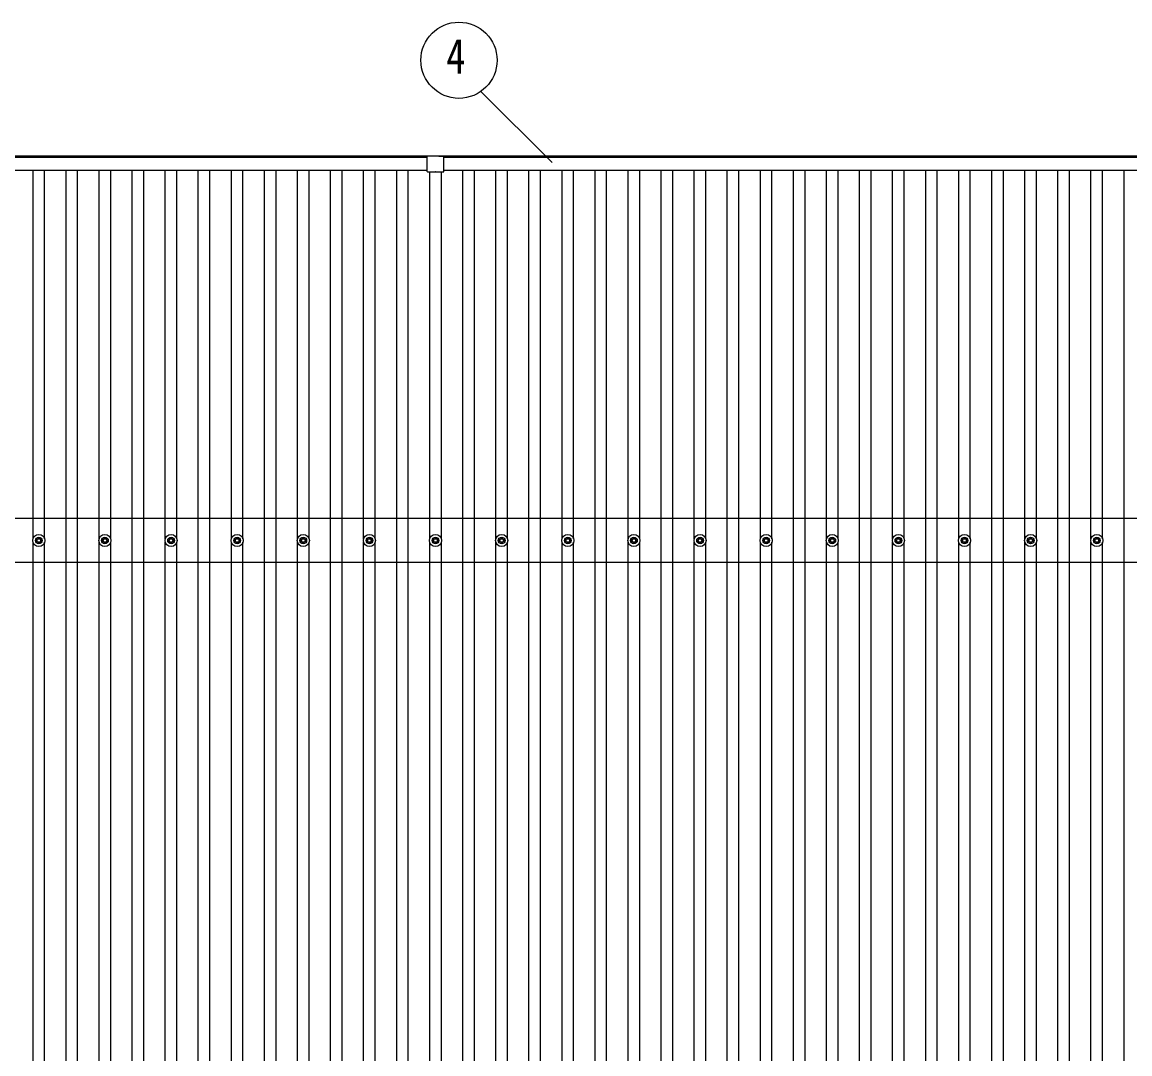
# Model space of a CAD drawing. Units: millimetres, scale not verified. Extents: x -16820 to 16820, y -11880 to 11880.
# Drawn here: x -8821 to -5470, y -877 to 2244 of the extents above; entities that cross this region are included whole.
import ezdxf
from ezdxf.enums import TextEntityAlignment as Align

# ---------------------------------------------------------------- set-up
doc = ezdxf.new("R2010")
doc.units = ezdxf.units.MM
doc.header["$LTSCALE"] = 50
for name, color, linetype in [('0-4_YKK_13', 4, 'Continuous'), ('0-5_YKK_A1', 4, 'Continuous'), ('0-6_YKK_D', 6, 'Continuous')]:
    doc.layers.add(name, color=color, linetype=linetype)
doc.styles.add('ＭＳ ゴシック', font='')
doc.styles.get('ＭＳ ゴシック').set_extended_font_data('MS Gothic')

msp = doc.modelspace()

# ---------------------------------------------------------------- linework, layer by layer
at = {"layer": '0-4_YKK_13'}
for p, q in [((-7595.31, 1815.53), (-7595.31, 1837.13)), ((-7595.31, 1792.13), (-7595.31, 1814.73)), ((-7580.31, 1838.13), (-7594.31, 1838.13)), ((-7580.31, 1839.63), (-7560.31, 1839.63)), ((-7580.31, 1838.13), (-7580.31, 1839.63)), ((-7560.31, 1838.13), (-7560.31, 1839.63)), ((-7560.31, 1838.13), (-7546.31, 1838.13)), ((-7545.31, 1815.53), (-7545.31, 1837.13)), ((-7545.31, 1792.13), (-7545.31, 1814.73)), ((-7594.31, 1791.13), (-7570.71, 1791.13)), ((-7569.91, 1791.13), (-7546.31, 1791.13)), ((-8780.31, 677.7), (-8775.89, 677.7)), ((-8780.31, 674.2), (-8775.89, 674.2)), ((-8772.06, 685.95), (-8772.06, 681.53)), ((-8772.06, 670.37), (-8772.06, 665.95)), ((-8768.56, 685.95), (-8768.56, 681.53)), ((-8768.56, 670.37), (-8768.56, 665.95)), ((-8764.73, 677.7), (-8760.31, 677.7)), ((-8764.73, 674.2), (-8760.31, 674.2)), ((-8580.31, 677.7), (-8575.89, 677.7)), ((-8580.31, 674.2), (-8575.89, 674.2)), ((-8572.06, 685.95), (-8572.06, 681.53)), ((-8572.06, 670.37), (-8572.06, 665.95)), ((-8568.56, 685.95), (-8568.56, 681.53)), ((-8568.56, 670.37), (-8568.56, 665.95)), ((-8564.73, 677.7), (-8560.31, 677.7)), ((-8564.73, 674.2), (-8560.31, 674.2)), ((-8380.31, 677.7), (-8375.89, 677.7)), ((-8380.31, 674.2), (-8375.89, 674.2)), ((-8372.06, 685.95), (-8372.06, 681.53)), ((-8372.06, 670.37), (-8372.06, 665.95)), ((-8368.56, 685.95), (-8368.56, 681.53)), ((-8368.56, 670.37), (-8368.56, 665.95)), ((-8364.73, 677.7), (-8360.31, 677.7)), ((-8364.73, 674.2), (-8360.31, 674.2)), ((-8180.31, 677.7), (-8175.89, 677.7)), ((-8180.31, 674.2), (-8175.89, 674.2)), ((-8172.06, 685.95), (-8172.06, 681.53)), ((-8172.06, 670.37), (-8172.06, 665.95)), ((-8168.56, 685.95), (-8168.56, 681.53)), ((-8168.56, 670.37), (-8168.56, 665.95)), ((-8164.73, 677.7), (-8160.31, 677.7)), ((-8164.73, 674.2), (-8160.31, 674.2)), ((-7980.31, 677.7), (-7975.89, 677.7)), ((-7980.31, 674.2), (-7975.89, 674.2)), ((-7972.06, 685.95), (-7972.06, 681.53)), ((-7972.06, 670.37), (-7972.06, 665.95)), ((-7968.56, 685.95), (-7968.56, 681.53)), ((-7968.56, 670.37), (-7968.56, 665.95)), ((-7964.73, 677.7), (-7960.31, 677.7)), ((-7964.73, 674.2), (-7960.31, 674.2)), ((-7780.31, 677.7), (-7775.89, 677.7)), ((-7780.31, 674.2), (-7775.89, 674.2)), ((-7772.06, 685.95), (-7772.06, 681.53)), ((-7772.06, 670.37), (-7772.06, 665.95)), ((-7768.56, 685.95), (-7768.56, 681.53)), ((-7768.56, 670.37), (-7768.56, 665.95)), ((-7764.73, 677.7), (-7760.31, 677.7)), ((-7764.73, 674.2), (-7760.31, 674.2)), ((-7580.31, 677.7), (-7575.89, 677.7)), ((-7580.31, 674.2), (-7575.89, 674.2)), ((-7572.06, 685.95), (-7572.06, 681.53)), ((-7572.06, 670.37), (-7572.06, 665.95)), ((-7568.56, 685.95), (-7568.56, 681.53)), ((-7568.56, 670.37), (-7568.56, 665.95)), ((-7564.73, 677.7), (-7560.31, 677.7)), ((-7564.73, 674.2), (-7560.31, 674.2)), ((-7380.31, 677.7), (-7375.89, 677.7)), ((-7380.31, 674.2), (-7375.89, 674.2)), ((-7372.06, 685.95), (-7372.06, 681.53)), ((-7372.06, 670.37), (-7372.06, 665.95)), ((-7368.56, 685.95), (-7368.56, 681.53)), ((-7368.56, 670.37), (-7368.56, 665.95)), ((-7364.73, 677.7), (-7360.31, 677.7)), ((-7364.73, 674.2), (-7360.31, 674.2)), ((-7180.31, 677.7), (-7175.89, 677.7)), ((-7180.31, 674.2), (-7175.89, 674.2)), ((-7172.06, 685.95), (-7172.06, 681.53)), ((-7172.06, 670.37), (-7172.06, 665.95)), ((-7168.56, 685.95), (-7168.56, 681.53)), ((-7168.56, 670.37), (-7168.56, 665.95)), ((-7164.73, 677.7), (-7160.31, 677.7)), ((-7164.73, 674.2), (-7160.31, 674.2)), ((-6980.31, 677.7), (-6975.89, 677.7)), ((-6980.31, 674.2), (-6975.89, 674.2)), ((-6972.06, 685.95), (-6972.06, 681.53)), ((-6972.06, 670.37), (-6972.06, 665.95)), ((-6968.56, 685.95), (-6968.56, 681.53)), ((-6968.56, 670.37), (-6968.56, 665.95)), ((-6964.73, 677.7), (-6960.31, 677.7)), ((-6964.73, 674.2), (-6960.31, 674.2)), ((-6780.31, 677.7), (-6775.89, 677.7)), ((-6780.31, 674.2), (-6775.89, 674.2)), ((-6772.06, 685.95), (-6772.06, 681.53)), ((-6772.06, 670.37), (-6772.06, 665.95)), ((-6768.56, 685.95), (-6768.56, 681.53)), ((-6768.56, 670.37), (-6768.56, 665.95)), ((-6764.73, 677.7), (-6760.31, 677.7)), ((-6764.73, 674.2), (-6760.31, 674.2)), ((-6580.31, 677.7), (-6575.89, 677.7)), ((-6580.31, 674.2), (-6575.89, 674.2)), ((-6572.06, 685.95), (-6572.06, 681.53)), ((-6572.06, 670.37), (-6572.06, 665.95)), ((-6568.56, 685.95), (-6568.56, 681.53)), ((-6568.56, 670.37), (-6568.56, 665.95)), ((-6564.73, 677.7), (-6560.31, 677.7)), ((-6564.73, 674.2), (-6560.31, 674.2)), ((-6380.31, 677.7), (-6375.89, 677.7)), ((-6380.31, 674.2), (-6375.89, 674.2)), ((-6372.06, 685.95), (-6372.06, 681.53)), ((-6372.06, 670.37), (-6372.06, 665.95)), ((-6368.56, 685.95), (-6368.56, 681.53)), ((-6368.56, 670.37), (-6368.56, 665.95)), ((-6364.73, 677.7), (-6360.31, 677.7)), ((-6364.73, 674.2), (-6360.31, 674.2)), ((-6180.31, 677.7), (-6175.89, 677.7)), ((-6180.31, 674.2), (-6175.89, 674.2)), ((-6172.06, 685.95), (-6172.06, 681.53)), ((-6172.06, 670.37), (-6172.06, 665.95)), ((-6168.56, 685.95), (-6168.56, 681.53)), ((-6168.56, 670.37), (-6168.56, 665.95)), ((-6164.73, 677.7), (-6160.31, 677.7)), ((-6164.73, 674.2), (-6160.31, 674.2)), ((-5980.31, 677.7), (-5975.89, 677.7)), ((-5980.31, 674.2), (-5975.89, 674.2)), ((-5972.06, 685.95), (-5972.06, 681.53)), ((-5972.06, 670.37), (-5972.06, 665.95)), ((-5968.56, 685.95), (-5968.56, 681.53)), ((-5968.56, 670.37), (-5968.56, 665.95)), ((-5964.73, 677.7), (-5960.31, 677.7)), ((-5964.73, 674.2), (-5960.31, 674.2)), ((-5780.31, 677.7), (-5775.89, 677.7)), ((-5780.31, 674.2), (-5775.89, 674.2)), ((-5772.06, 685.95), (-5772.06, 681.53)), ((-5772.06, 670.37), (-5772.06, 665.95)), ((-5768.56, 685.95), (-5768.56, 681.53)), ((-5768.56, 670.37), (-5768.56, 665.95)), ((-5764.73, 677.7), (-5760.31, 677.7)), ((-5764.73, 674.2), (-5760.31, 674.2)), ((-5580.31, 677.7), (-5575.89, 677.7)), ((-5580.31, 674.2), (-5575.89, 674.2)), ((-5572.06, 685.95), (-5572.06, 681.53)), ((-5572.06, 670.37), (-5572.06, 665.95)), ((-5568.56, 685.95), (-5568.56, 681.53)), ((-5568.56, 670.37), (-5568.56, 665.95)), ((-5564.73, 677.7), (-5560.31, 677.7)), ((-5564.73, 674.2), (-5560.31, 674.2))]:
    msp.add_line(p, q, dxfattribs=at)
for centre, radius in [((-8770.31, 675.95), 18.25), ((-8770.31, 675.95), 10.15), ((-8770.31, 675.95), 5.85), ((-8770.31, 675.95), 5.25), ((-8570.31, 675.95), 18.25), ((-8570.31, 675.95), 10.15), ((-8570.31, 675.95), 5.85), ((-8570.31, 675.95), 5.25), ((-8370.31, 675.95), 18.25), ((-8370.31, 675.95), 10.15), ((-8370.31, 675.95), 5.85), ((-8370.31, 675.95), 5.25), ((-8170.31, 675.95), 18.25), ((-8170.31, 675.95), 10.15), ((-8170.31, 675.95), 5.85), ((-8170.31, 675.95), 5.25), ((-7970.31, 675.95), 18.25), ((-7970.31, 675.95), 10.15), ((-7970.31, 675.95), 5.85), ((-7970.31, 675.95), 5.25), ((-7770.31, 675.95), 18.25), ((-7770.31, 675.95), 10.15), ((-7770.31, 675.95), 5.85), ((-7770.31, 675.95), 5.25), ((-7570.31, 675.95), 18.25), ((-7570.31, 675.95), 10.15), ((-7570.31, 675.95), 5.85), ((-7570.31, 675.95), 5.25), ((-7370.31, 675.95), 18.25), ((-7370.31, 675.95), 10.15), ((-7370.31, 675.95), 5.85), ((-7370.31, 675.95), 5.25), ((-7170.31, 675.95), 18.25), ((-7170.31, 675.95), 10.15), ((-7170.31, 675.95), 5.85), ((-7170.31, 675.95), 5.25), ((-6970.31, 675.95), 18.25), ((-6970.31, 675.95), 10.15), ((-6970.31, 675.95), 5.85), ((-6970.31, 675.95), 5.25), ((-6770.31, 675.95), 18.25), ((-6770.31, 675.95), 10.15), ((-6770.31, 675.95), 5.85), ((-6770.31, 675.95), 5.25), ((-6570.31, 675.95), 18.25), ((-6570.31, 675.95), 10.15), ((-6570.31, 675.95), 5.85), ((-6570.31, 675.95), 5.25), ((-6370.31, 675.95), 18.25), ((-6370.31, 675.95), 10.15), ((-6370.31, 675.95), 5.85), ((-6370.31, 675.95), 5.25), ((-6170.31, 675.95), 18.25), ((-6170.31, 675.95), 10.15), ((-6170.31, 675.95), 5.85), ((-6170.31, 675.95), 5.25), ((-5970.31, 675.95), 18.25), ((-5970.31, 675.95), 10.15), ((-5970.31, 675.95), 5.85), ((-5970.31, 675.95), 5.25), ((-5770.31, 675.95), 18.25), ((-5770.31, 675.95), 10.15), ((-5770.31, 675.95), 5.85), ((-5770.31, 675.95), 5.25), ((-5570.31, 675.95), 18.25), ((-5570.31, 675.95), 10.15), ((-5570.31, 675.95), 5.85), ((-5570.31, 675.95), 5.25)]:
    msp.add_circle(centre, radius, dxfattribs=at)
for centre, radius, start, end in [((-7594.31, 1837.13), 1, 90, 179.99999), ((-7595.61, 1815.13), 0.5, 306.8699, 53.1301), ((-7546.31, 1837.13), 1, 0, 90), ((-7545.01, 1815.13), 0.5, 126.8699, 233.1301), ((-7594.31, 1792.13), 1, 179.99999, 270), ((-7570.31, 1790.83), 0.5, 36.8699, 143.1301), ((-7546.31, 1792.13), 1, 270, 0)]:
    msp.add_arc(centre, radius, start, end, dxfattribs=at)
at = {"layer": '0-5_YKK_A1'}
for p, q in [((-12988.61, 1839.13), (-7580.31, 1839.13)), ((-7595.31, 1834.34), (-12988.61, 1834.34)), ((-7560.31, 1839.13), (-2152.01, 1839.13)), ((-2152.01, 1834.34), (-7545.31, 1834.34)), ((-12993.31, 1796.34), (-7595.31, 1796.34)), ((-8787.81, 681.14), (-8787.81, 1796.34)), ((-8752.81, 681.12), (-8752.81, 1796.34)), ((-8687.81, -3544.67), (-8687.81, 1796.34)), ((-8652.81, -3544.67), (-8652.81, 1796.34)), ((-8587.81, 681.14), (-8587.81, 1796.34)), ((-8552.81, 681.12), (-8552.81, 1796.34)), ((-8487.81, -3544.67), (-8487.81, 1796.34)), ((-8452.81, -3544.67), (-8452.81, 1796.34)), ((-8387.81, 681.14), (-8387.81, 1796.34)), ((-8352.81, 681.12), (-8352.81, 1796.34)), ((-8287.81, -3544.67), (-8287.81, 1796.34)), ((-8252.81, -3544.67), (-8252.81, 1796.34)), ((-8187.81, 681.14), (-8187.81, 1796.34)), ((-8152.81, 681.12), (-8152.81, 1796.34)), ((-8087.81, -3544.67), (-8087.81, 1796.34)), ((-8052.81, -3544.67), (-8052.81, 1796.34)), ((-7987.81, 681.14), (-7987.81, 1796.34)), ((-7952.81, 681.12), (-7952.81, 1796.34)), ((-7887.81, -3544.67), (-7887.81, 1796.34)), ((-7852.81, -3544.67), (-7852.81, 1796.34)), ((-7787.81, 681.14), (-7787.81, 1796.34)), ((-7752.81, 681.12), (-7752.81, 1796.34)), ((-7687.81, -3544.67), (-7687.81, 1796.34)), ((-7652.81, -3544.67), (-7652.81, 1796.34)), ((-7587.81, 681.14), (-7587.81, 1791.13)), ((-7552.81, 681.12), (-7552.81, 1791.13)), ((-7545.31, 1796.34), (-2147.31, 1796.34)), ((-7487.81, -3544.67), (-7487.81, 1796.34)), ((-7452.81, -3544.67), (-7452.81, 1796.34)), ((-7387.81, 681.14), (-7387.81, 1796.34)), ((-7352.81, 681.12), (-7352.81, 1796.34)), ((-7287.81, -3544.67), (-7287.81, 1796.34)), ((-7252.81, -3544.67), (-7252.81, 1796.34)), ((-7187.81, 681.14), (-7187.81, 1796.34)), ((-7152.81, 681.12), (-7152.81, 1796.34)), ((-7087.81, -3544.67), (-7087.81, 1796.34)), ((-7052.81, -3544.67), (-7052.81, 1796.34)), ((-6987.81, 681.14), (-6987.81, 1796.34)), ((-6952.81, 681.12), (-6952.81, 1796.34)), ((-6887.81, -3544.67), (-6887.81, 1796.34)), ((-6852.81, -3544.67), (-6852.81, 1796.34)), ((-6787.81, 681.14), (-6787.81, 1796.34)), ((-6752.81, 681.12), (-6752.81, 1796.34)), ((-6687.81, -3544.67), (-6687.81, 1796.34)), ((-6652.81, -3544.67), (-6652.81, 1796.34)), ((-6587.81, 681.14), (-6587.81, 1796.34)), ((-6552.81, 681.12), (-6552.81, 1796.34)), ((-6487.81, -3544.67), (-6487.81, 1796.34)), ((-6452.81, -3544.67), (-6452.81, 1796.34)), ((-6387.81, 681.14), (-6387.81, 1796.34)), ((-6352.81, 681.12), (-6352.81, 1796.34)), ((-6287.81, -3544.67), (-6287.81, 1796.34)), ((-6252.81, -3544.67), (-6252.81, 1796.34)), ((-6187.81, 681.14), (-6187.81, 1796.34)), ((-6152.81, 681.12), (-6152.81, 1796.34)), ((-6087.81, -3544.67), (-6087.81, 1796.34)), ((-6052.81, -3544.67), (-6052.81, 1796.34)), ((-5987.81, 681.14), (-5987.81, 1796.34)), ((-5952.81, 681.12), (-5952.81, 1796.34)), ((-5887.81, -3544.67), (-5887.81, 1796.34)), ((-5852.81, -3544.67), (-5852.81, 1796.34)), ((-5787.81, 681.14), (-5787.81, 1796.34)), ((-5752.81, 681.12), (-5752.81, 1796.34)), ((-5687.81, -3544.67), (-5687.81, 1796.34)), ((-5652.81, -3544.67), (-5652.81, 1796.34)), ((-5587.81, 681.14), (-5587.81, 1796.34)), ((-5552.81, 681.12), (-5552.81, 1796.34)), ((-5487.81, -3544.67), (-5487.81, 1796.34)), ((-2170.31, 742.95), (-12970.31, 742.95)), ((-8787.81, -2418.87), (-8787.81, 670.76)), ((-8752.81, -2418.87), (-8752.81, 670.78)), ((-8587.81, -2418.87), (-8587.81, 670.76)), ((-8552.81, -2418.87), (-8552.81, 670.78)), ((-8387.81, -2418.87), (-8387.81, 670.76)), ((-8352.81, -2418.87), (-8352.81, 670.78)), ((-8187.81, -2418.87), (-8187.81, 670.76)), ((-8152.81, -2418.87), (-8152.81, 670.78)), ((-7987.81, -2418.87), (-7987.81, 670.76)), ((-7952.81, -2418.87), (-7952.81, 670.78)), ((-7787.81, -2418.87), (-7787.81, 670.76)), ((-7752.81, -2418.87), (-7752.81, 670.78)), ((-7587.81, -2418.87), (-7587.81, 670.76)), ((-7552.81, -2418.87), (-7552.81, 670.78)), ((-7387.81, -2418.87), (-7387.81, 670.76)), ((-7352.81, -2418.87), (-7352.81, 670.78)), ((-7187.81, -2418.87), (-7187.81, 670.76)), ((-7152.81, -2418.87), (-7152.81, 670.78)), ((-6987.81, -2418.87), (-6987.81, 670.76)), ((-6952.81, -2418.87), (-6952.81, 670.78)), ((-6787.81, -2418.87), (-6787.81, 670.76)), ((-6752.81, -2418.87), (-6752.81, 670.78)), ((-6587.81, -2418.87), (-6587.81, 670.76)), ((-6552.81, -2418.87), (-6552.81, 670.78)), ((-6387.81, -2418.87), (-6387.81, 670.76)), ((-6352.81, -2418.87), (-6352.81, 670.78)), ((-6187.81, -2418.87), (-6187.81, 670.76)), ((-6152.81, -2418.87), (-6152.81, 670.78)), ((-5987.81, -2418.87), (-5987.81, 670.76)), ((-5952.81, -2418.87), (-5952.81, 670.78)), ((-5787.81, -2418.87), (-5787.81, 670.76)), ((-5752.81, -2418.87), (-5752.81, 670.78)), ((-5587.81, -2418.87), (-5587.81, 670.76)), ((-5552.81, -2418.87), (-5552.81, 670.78)), ((-2170.31, 608.95), (-12970.31, 608.95))]:
    msp.add_line(p, q, dxfattribs=at)
at = {"layer": '0-6_YKK_D'}
msp.add_line((-7217.45, 1818.74), (-7433.04, 2034.34), dxfattribs=at)
msp.add_circle((-7499.46, 2128.46), 115.2, dxfattribs=at)

# ---------------------------------------------------------------- texts
at = {"layer": '0-6_YKK_D', "style": 'ＭＳ ゴシック', "width": 0.8}
msp.add_text('4', height=105.6, dxfattribs=at).set_placement((-7537.86, 2056.46), align=Align.BOTTOM_LEFT)

doc.saveas('drawing.dxf')
